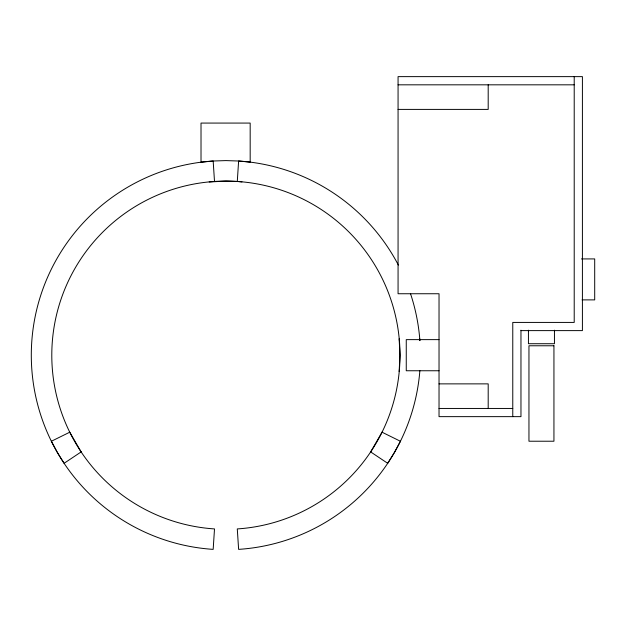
<?xml version="1.0" encoding="UTF-8"?>
<svg xmlns="http://www.w3.org/2000/svg" width="626" height="626" viewBox="0 0 626 626"><rect width="100%" height="100%" fill="white"/><g stroke="black" fill="none" stroke-linecap="round" stroke-linejoin="round"><path stroke-width="0.94" d="M209.209 181.986L225.892 181.094L237.285 181.462L238.623 161.015L250.173 162.15L250.173 123.072L201.016 123.072L201.016 162.212L213.169 161.015L225.892 160.6L238.623 161.015A194.592 194.592 0 0 1 398.363 265.072M399.13 371.578L399.998 355.192L399.13 338.807M398.066 84.823L574.214 84.823M398.066 109.401L488.194 109.401L488.194 84.823M581.468 258.921L594.7 258.921L594.7 299.885L582.07 299.885M520.965 330.614L582.407 330.614L582.407 76.63L398.066 76.63L398.066 293.743L439.029 293.743L439.029 416.642L520.965 416.642L520.965 330.192M439.029 339.628L406.258 339.628L406.258 370.756L439.029 370.756M439.029 383.871L488.194 383.871L488.194 408.449M439.029 408.449L512.772 408.449M237.285 181.462L241.98 181.923M419.71 338.807L419.897 340.638A194.592 194.592 0 0 0 410.453 293.5M214.507 181.462L213.169 161.015A194.592 194.592 0 0 0 31.3 355.192A194.592 194.592 0 0 0 213.169 549.37L214.507 528.923A174.098 174.098 0 0 1 77.053 264.876A174.098 174.098 0 0 1 374.739 264.876A174.098 174.098 0 0 1 237.285 528.923L238.623 549.37A194.592 194.592 0 0 0 419.874 370.639M574.214 76.63L574.214 322.421L512.772 322.421L512.772 416.642M554.448 330.168L554.448 343.721L528.438 343.721L528.438 330.168M382.04 432.198L370.655 451.917L387.697 463.303L394.419 452.488L400.421 441.26L382.04 432.198M81.137 451.917L64.095 463.303L57.373 452.488L51.371 441.26L69.752 432.198L81.137 451.917M553.94 345.771L528.954 345.771L528.954 441.22L553.94 441.22L553.94 345.771"/></g></svg>
